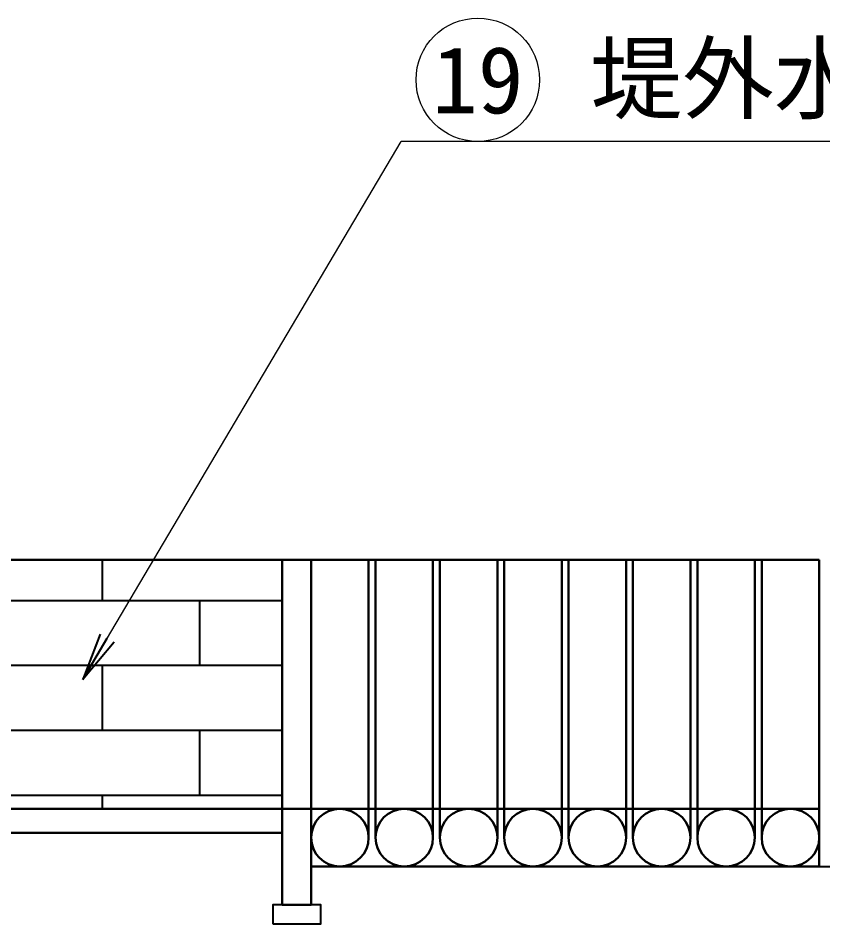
# Model space of a CAD drawing. Header units: millimetres. Extents: x -2078669 to -1085629, y -5987148 to 310365.
# Drawn here: x -1532042 to -1511059, y -5149900 to -5126267 of the extents above; entities that cross this region are included whole.
import ezdxf
from ezdxf.enums import TextEntityAlignment as Align

# ---------------------------------------------------------------- set-up
doc = ezdxf.new("R2010")
doc.units = ezdxf.units.MM
doc.header["$LTSCALE"] = 500
for name, color, linetype, lineweight in [('D-BYP-STR2', 6, 'Continuous', 25), ('D-BYP-STRA', 1, 'Continuous', 25), ('D-BYP-STRC', 1, 'Continuous', 13)]:
    doc.layers.add(name, color=color, linetype=linetype, lineweight=lineweight)
doc.styles.add('MS ゴシック', font='MS Gothic.ttf')
doc.dimstyles.new('DIM-500-F', dxfattribs={"dimscale": 500, "dimtxt": 3.5, "dimasz": 2.5, "dimexe": 0, "dimexo": 2, "dimgap": 0.8, "dimtad": 1, "dimdec": 0, "dimzin": 0, "dimdsep": 46, "dimtxsty": 'MS ゴシック', "dimblk": 'OPEN', "dimcen": 0.1, "dimclrd": 256, "dimclre": 256, "dimclrt": 256, "dimaunit": 1, "dimadec": 4, "dimazin": 0, "dimtfac": 1, "dimtdec": 0, "dimtmove": 2, "dimatfit": 3, "dimldrblk": 'OPEN', "dimfxl": 1, "dimtolj": 1, "dimtzin": 0, "dimlwd": -1, "dimlwe": -1, "dimarcsym": 2})

# ---------------------------------------------------------------- blocks, each defined once
blk = doc.blocks.new('_Open')
at = {"color": 0, "linetype": 'ByBlock', "lineweight": -2}
for p, q in [((-1, 0.167), (0, 0)), ((-1, -0.167), (0, 0)), ((0, 0), (-1, 0))]:
    blk.add_line(p, q, dxfattribs=at)

msp = doc.modelspace()

# ---------------------------------------------------------------- hatches: boundary and pattern name
at = {"layer": 'D-BYP-STRA'}
h = msp.add_hatch(dxfattribs=at)
h.set_pattern_fill('AR-BRSTD', color=256, scale=25)
h.set_pattern_definition([(3e-08, (179572.8, -3466545.8), (-1e-06, 1693.545), []), (90, (179572.8, -3466545.8), (-2540, 1693.545), [1693.545, -1693.545])])
edge = h.paths.add_edge_path()
edge.add_line((-1525153.4, -5146899.6), (-1535616, -5146899.6))
edge.add_arc((-1541811.8, -5143515.4), 7059.8, 331.35591, 386.1896)
edge.add_line((-1535476.8, -5140399.6), (-1525153.4, -5140399.6))
edge.add_line((-1525153.4, -5140399.6), (-1525153.4, -5146899.6))

# ---------------------------------------------------------------- linework, layer by layer
at = {"layer": 'D-BYP-STR2', "elevation": 708000}
msp.add_lwpolyline([(-1511153.4, -5148399.6), (-1509903.4, -5148399.6)], dxfattribs=at)
at = {"layer": 'D-BYP-STRA', "lineweight": 30}
for p, q in [((-1561903.4, -5140399.6, 708000), (-1511153.4, -5140399.6, 708000)), ((-1525153.4, -5149399.6, 708000), (-1525153.4, -5140399.6, 708000)), ((-1524403.4, -5149399.6, 708000), (-1524403.4, -5140399.6, 708000)), ((-1522903.4, -5147649.6, 708000), (-1522903.4, -5140399.6, 708000)), ((-1522724.9, -5147649.6, 708000), (-1522724.9, -5140399.6, 708000)), ((-1521224.9, -5147649.6, 708000), (-1521224.9, -5140399.6, 708000)), ((-1521046.3, -5147649.6, 708000), (-1521046.3, -5140399.6, 708000)), ((-1519546.3, -5147649.6, 708000), (-1519546.3, -5140399.6, 708000)), ((-1519367.7, -5147649.6, 708000), (-1519367.7, -5140399.6, 708000)), ((-1517867.7, -5147649.6, 708000), (-1517867.7, -5140399.6, 708000)), ((-1517689.2, -5147649.6, 708000), (-1517689.2, -5140399.6, 708000)), ((-1516189.2, -5147649.6, 708000), (-1516189.2, -5140399.6, 708000)), ((-1516010.6, -5147649.6, 708000), (-1516010.6, -5140399.6, 708000)), ((-1514510.6, -5147649.6, 708000), (-1514510.6, -5140399.6, 708000)), ((-1514332, -5147649.6, 708000), (-1514332, -5140399.6, 708000)), ((-1512832, -5147649.6, 708000), (-1512832, -5140399.6, 708000)), ((-1512653.4, -5147649.6, 708000), (-1512653.4, -5140399.6, 708000)), ((-1511153.4, -5148399.6, 708000), (-1511153.4, -5140399.6, 708000)), ((-1561903.4, -5146899.6, 708000), (-1511153.4, -5146899.6, 708000)), ((-1561903.4, -5147524.6, 708000), (-1525153.4, -5147524.6, 708000)), ((-1524403.4, -5148399.6, 708000), (-1511153.4, -5148399.6, 708000)), ((-1524403.4, -5148399.6, 708000), (-1524403.4, -5149399.6, 708000)), ((-1525153.4, -5149399.6, 708000), (-1524403.4, -5149399.6, 708000))]:
    msp.add_line(p, q, dxfattribs=at)
at = {"layer": 'D-BYP-STRA', "ltscale": 0.01}
msp.add_line((-1525153.4, -5149399.6, 708000), (-1524403.4, -5149399.6, 708000), dxfattribs=at)
at = {"layer": 'D-BYP-STRA', "elevation": 708000}
msp.add_lwpolyline([(-1525403.4, -5149899.6), (-1524153.4, -5149899.6), (-1524153.4, -5149399.6), (-1525403.4, -5149399.6)], close=True, dxfattribs=at)
at = {"layer": 'D-BYP-STRA', "lineweight": 30}
for centre in [(-1523653.4, -5147649.6, 708000), (-1521974.9, -5147649.6, 708000), (-1520296.3, -5147649.6, 708000), (-1518617.7, -5147649.6, 708000), (-1516939.2, -5147649.6, 708000), (-1515260.6, -5147649.6, 708000), (-1513582, -5147649.6, 708000), (-1511903.4, -5147649.6, 708000)]:
    msp.add_circle(centre, 750, dxfattribs=at)
at = {"layer": 'D-BYP-STRC'}
msp.add_line((-1484851.2, -5129487.4, 363000), (-1522051.2, -5129487.4, 363000), dxfattribs=at)
msp.add_circle((-1520055.8, -5127877.4, 363000), 1610, dxfattribs=at)

# ---------------------------------------------------------------- texts
at = {"layer": 'D-BYP-STRC', "style": 'MS ゴシック'}
msp.add_text('堤外水路工(大型ブロック張工)', height=1750, dxfattribs=at).set_placement((-1517109.7, -5127841.6, 363000), align=Align.MIDDLE_LEFT)
msp.add_text('19', height=1750, dxfattribs=at).set_placement((-1520055.8, -5127877.4, 363000), align=Align.MIDDLE_CENTER)

# ---------------------------------------------------------------- leaders
at = {"layer": 'D-BYP-STRC'}
msp.add_leader([(-1530358.2, -5143521.9, 363000), (-1522051.2, -5129487.4, 363000)], dimstyle='DIM-500-F', override={"dimgap": 0.8, "dimtad": 0}, dxfattribs=at)

doc.saveas('drawing.dxf')
